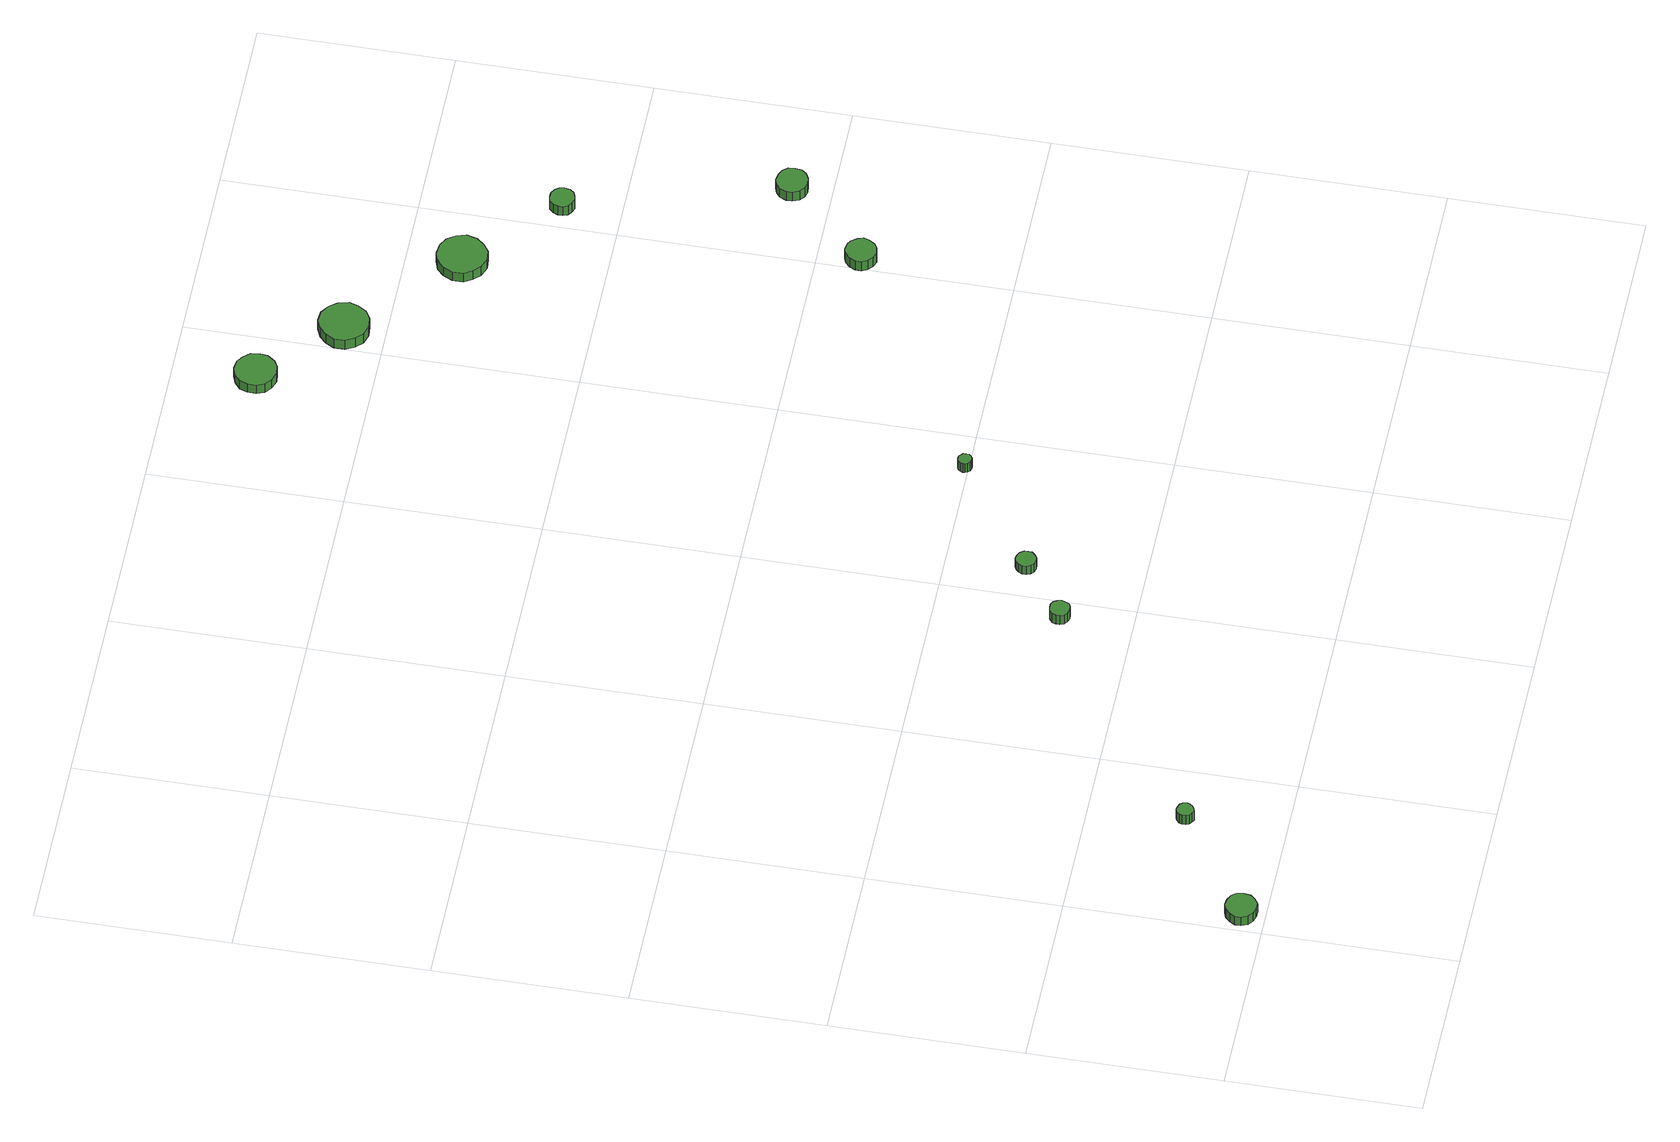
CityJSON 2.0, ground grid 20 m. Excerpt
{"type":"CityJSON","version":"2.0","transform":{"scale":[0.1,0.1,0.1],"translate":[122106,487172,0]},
"CityObjects":{
"tree1":{"type":"SolitaryVegetationObject","attributes":{"function":"something"},"geometry":[{"type":"MultiSurface","lod":"1","boundaries":[[[0,1,2,3,4,5,6,7,8,9,10,11,12,13,14]],[[15,16,17,18,19,20,21,22,23,24,25,26,27,28,29]],[[0,29,28,1]],[[1,28,27,2]],[[2,27,26,3]],[[3,26,25,4]],[[4,25,24,5]],[[5,24,23,6]],[[6,23,22,7]],[[7,22,21,8]],[[8,21,20,9]],[[9,20,19,10]],[[10,19,18,11]],[[11,18,17,12]],[[12,17,16,13]],[[13,16,15,14]],[[14,15,29,0]]]}]},
"tree2":{"type":"SolitaryVegetationObject","attributes":{"function":"something"},"geometry":[{"type":"MultiSurface","lod":"1","boundaries":[[[30,31,32,33,34,35,36,37,38,39,40,41,42,43,44]],[[45,46,47,48,49,50,51,52,53,54,55,56,57,58,59]],[[30,59,58,31]],[[31,58,57,32]],[[32,57,56,33]],[[33,56,55,34]],[[34,55,54,35]],[[35,54,53,36]],[[36,53,52,37]],[[37,52,51,38]],[[38,51,50,39]],[[39,50,49,40]],[[40,49,48,41]],[[41,48,47,42]],[[42,47,46,43]],[[43,46,45,44]],[[44,45,59,30]]]}]},
"tree3":{"type":"SolitaryVegetationObject","attributes":{"function":"something"},"geometry":[{"type":"MultiSurface","lod":"1","boundaries":[[[60,61,62,63,64,65,66,67,68,69,70,71,72,73,74]],[[75,76,77,78,79,80,81,82,83,84,85,86,87,88,89]],[[60,89,88,61]],[[61,88,87,62]],[[62,87,86,63]],[[63,86,85,64]],[[64,85,84,65]],[[65,84,83,66]],[[66,83,82,67]],[[67,82,81,68]],[[68,81,80,69]],[[69,80,79,70]],[[70,79,78,71]],[[71,78,77,72]],[[72,77,76,73]],[[73,76,75,74]],[[74,75,89,60]]]}]},
"tree4":{"type":"SolitaryVegetationObject","attributes":{"function":"something"},"geometry":[{"type":"MultiSurface","lod":"1","boundaries":[[[90,91,92,93,94,95,96,97,98,99,100,101,102,103,104]],[[105,106,107,108,109,110,111,112,113,114,115,116,117,118,119]],[[90,119,118,91]],[[91,118,117,92]],[[92,117,116,93]],[[93,116,115,94]],[[94,115,114,95]],[[95,114,113,96]],[[96,113,112,97]],[[97,112,111,98]],[[98,111,110,99]],[[99,110,109,100]],[[100,109,108,101]],[[101,108,107,102]],[[102,107,106,103]],[[103,106,105,104]],[[104,105,119,90]]]}]},
"tree5":{"type":"SolitaryVegetationObject","attributes":{"function":"something"},"geometry":[{"type":"MultiSurface","lod":"1","boundaries":[[[120,121,122,123,124,125,126,127,128,129,130,131,132,133,134]],[[135,136,137,138,139,140,141,142,143,144,145,146,147,148,149]],[[120,149,148,121]],[[121,148,147,122]],[[122,147,146,123]],[[123,146,145,124]],[[124,145,144,125]],[[125,144,143,126]],[[126,143,142,127]],[[127,142,141,128]],[[128,141,140,129]],[[129,140,139,130]],[[130,139,138,131]],[[131,138,137,132]],[[132,137,136,133]],[[133,136,135,134]],[[134,135,149,120]]]}]},
"tree6":{"type":"SolitaryVegetationObject","attributes":{"function":"something"},"geometry":[{"type":"MultiSurface","lod":"1","boundaries":[[[150,151,152,153,154,155,156,157,158,159,160,161,162,163,164]],[[165,166,167,168,169,170,171,172,173,174,175,176,177,178,179]],[[150,179,178,151]],[[151,178,177,152]],[[152,177,176,153]],[[153,176,175,154]],[[154,175,174,155]],[[155,174,173,156]],[[156,173,172,157]],[[157,172,171,158]],[[158,171,170,159]],[[159,170,169,160]],[[160,169,168,161]],[[161,168,167,162]],[[162,167,166,163]],[[163,166,165,164]],[[164,165,179,150]]]}]},
"tree7":{"type":"SolitaryVegetationObject","attributes":{"function":"something"},"geometry":[{"type":"MultiSurface","lod":"1","boundaries":[[[180,181,182,183,184,185,186,187,188,189,190,191,192,193,194]],[[195,196,197,198,199,200,201,202,203,204,205,206,207,208,209]],[[180,209,208,181]],[[181,208,207,182]],[[182,207,206,183]],[[183,206,205,184]],[[184,205,204,185]],[[185,204,203,186]],[[186,203,202,187]],[[187,202,201,188]],[[188,201,200,189]],[[189,200,199,190]],[[190,199,198,191]],[[191,198,197,192]],[[192,197,196,193]],[[193,196,195,194]],[[194,195,209,180]]]}]},
"tree8":{"type":"SolitaryVegetationObject","attributes":{"function":"something"},"geometry":[{"type":"MultiSurface","lod":"1","boundaries":[[[210,211,212,213,214,215,216,217,218,219,220,221,222,223,224]],[[225,226,227,228,229,230,231,232,233,234,235,236,237,238,239]],[[210,239,238,211]],[[211,238,237,212]],[[212,237,236,213]],[[213,236,235,214]],[[214,235,234,215]],[[215,234,233,216]],[[216,233,232,217]],[[217,232,231,218]],[[218,231,230,219]],[[219,230,229,220]],[[220,229,228,221]],[[221,228,227,222]],[[222,227,226,223]],[[223,226,225,224]],[[224,225,239,210]]]}]},
"tree9":{"type":"SolitaryVegetationObject","attributes":{"function":"something"},"geometry":[{"type":"MultiSurface","lod":"1","boundaries":[[[240,241,242,243,244,245,246,247,248,249,250,251,252,253,254]],[[255,256,257,258,259,260,261,262,263,264,265,266,267,268,269]],[[240,269,268,241]],[[241,268,267,242]],[[242,267,266,243]],[[243,266,265,244]],[[244,265,264,245]],[[245,264,263,246]],[[246,263,262,247]],[[247,262,261,248]],[[248,261,260,249]],[[249,260,259,250]],[[250,259,258,251]],[[251,258,257,252]],[[252,257,256,253]],[[253,256,255,254]],[[254,255,269,240]]]}]},
"tree10":{"type":"SolitaryVegetationObject","attributes":{"function":"something"},"geometry":[{"type":"MultiSurface","lod":"1","boundaries":[[[270,271,272,273,274,275,276,277,278,279,280,281,282,283,284]],[[285,286,287,288,289,290,291,292,293,294,295,296,297,298,299]],[[270,299,298,271]],[[271,298,297,272]],[[272,297,296,273]],[[273,296,295,274]],[[274,295,294,275]],[[275,294,293,276]],[[276,293,292,277]],[[277,292,291,278]],[[278,291,290,279]],[[279,290,289,280]],[[280,289,288,281]],[[281,288,287,282]],[[282,287,286,283]],[[283,286,285,284]],[[284,285,299,270]]]}]},
"tree11":{"type":"SolitaryVegetationObject","attributes":{"function":"something"},"geometry":[{"type":"MultiSurface","lod":"1","boundaries":[[[300,301,302,303,304,305,306,307,308,309,310,311,312,313,314]],[[315,316,317,318,319,320,321,322,323,324,325,326,327,328,329]],[[300,329,328,301]],[[301,328,327,302]],[[302,327,326,303]],[[303,326,325,304]],[[304,325,324,305]],[[305,324,323,306]],[[306,323,322,307]],[[307,322,321,308]],[[308,321,320,309]],[[309,320,319,310]],[[310,319,318,311]],[[311,318,317,312]],[[312,317,316,313]],[[313,316,315,314]],[[314,315,329,300]]]}]}
},
"vertices":[
[38,25,16],[37,32,16],[33,37,16],[27,40,16],[20,41,16],[14,39,16],[9,34,16],[6,28,16],[6,22,16],[9,15,16],[14,11,16],[20,9,16],[27,9,16],[33,13,16],[37,18,16],[37,18,4],[33,13,4],[27,9,4],[20,9,4],[14,11,4],[9,15,4],[6,22,4],[6,28,4],[9,34,4],[14,39,4],[20,41,4],[27,40,4],[33,37,4],[37,32,4],[38,25,4],
[143,102,20],[142,106,20],[140,109,20],[137,110,20],[133,111,20],[130,110,20],[127,107,20],[126,104,20],[126,100,20],[127,97,20],[130,95,20],[133,93,20],[137,94,20],[140,96,20],[142,99,20],[142,99,7],[140,96,7],[137,94,7],[133,93,7],[130,95,7],[127,97,7],[126,100,7],[126,104,7],[127,107,7],[130,110,7],[133,111,7],[137,110,7],[140,109,7],[142,106,7],[143,102,7],
[386,274,20],[385,278,20],[383,282,20],[379,284,20],[375,284,20],[371,283,20],[367,280,20],[366,276,20],[366,272,20],[367,268,20],[371,265,20],[375,264,20],[379,264,20],[383,266,20],[385,270,20],[385,270,7],[383,266,7],[379,264,7],[375,264,7],[371,265,7],[367,268,7],[366,272,7],[366,276,7],[367,280,7],[371,283,7],[375,284,7],[379,284,7],[383,282,7],[385,278,7],[386,274,7],
[446,319,18],[446,323,18],[443,327,18],[439,329,18],[435,330,18],[431,328,18],[428,325,18],[426,321,18],[426,317,18],[428,313,18],[431,310,18],[435,309,18],[439,309,18],[443,312,18],[446,315,18],[446,315,6],[443,312,6],[439,309,6],[435,309,6],[431,310,6],[428,313,6],[426,317,6],[426,321,6],[428,325,6],[431,328,6],[435,330,6],[439,329,6],[443,327,6],[446,323,6],[446,319,6],
[561,403,20],[561,406,20],[559,408,20],[557,410,20],[554,410,20],[551,409,20],[549,407,20],[548,404,20],[548,402,20],[549,399,20],[551,397,20],[554,396,20],[557,396,20],[559,398,20],[561,400,20],[561,400,7],[559,398,7],[557,396,7],[554,396,7],[551,397,7],[549,399,7],[548,402,7],[548,404,7],[549,407,7],[551,409,7],[554,410,7],[557,410,7],[559,408,7],[561,406,7],[561,403,7],
[568,1116,15],[567,1125,15],[561,1132,15],[554,1137,15],[545,1138,15],[536,1135,15],[529,1129,15],[526,1121,15],[526,1112,15],[529,1104,15],[536,1098,15],[545,1095,15],[554,1096,15],[561,1100,15],[567,1108,15],[567,1108,3],[561,1100,3],[554,1096,3],[545,1095,3],[536,1098,3],[529,1104,3],[526,1112,3],[526,1121,3],[529,1129,3],[536,1135,3],[545,1138,3],[554,1137,3],[561,1132,3],[567,1125,3],[568,1116,3],
[652,1042,15],[649,1053,15],[643,1061,15],[634,1067,15],[623,1068,15],[613,1064,15],[606,1057,15],[601,1048,15],[601,1037,15],[606,1027,15],[613,1020,15],[623,1017,15],[634,1018,15],[643,1023,15],[649,1032,15],[649,1032,2],[643,1023,2],[634,1018,2],[623,1017,2],[613,1020,2],[606,1027,2],[601,1037,2],[601,1048,2],[606,1057,2],[613,1064,2],[623,1068,2],[634,1067,2],[643,1061,2],[649,1053,2],[652,1042,2],
[827,556,19],[825,562,19],[821,568,19],[816,571,19],[809,572,19],[803,570,19],[798,565,19],[795,559,19],[795,553,19],[798,547,19],[803,542,19],[809,540,19],[816,541,19],[821,544,19],[825,550,19],[825,550,6],[821,544,6],[816,541,6],[809,540,6],[803,542,6],[798,547,6],[795,553,6],[795,559,6],[798,565,6],[803,570,6],[809,572,6],[816,571,6],[821,568,6],[825,562,6],[827,556,6],
[761,944,16],[758,954,16],[752,963,16],[743,968,16],[732,969,16],[722,966,16],[715,959,16],[710,949,16],[710,938,16],[715,929,16],[722,922,16],[732,918,16],[743,919,16],[752,925,16],[758,933,16],[758,933,3],[752,925,3],[743,919,3],[732,918,3],[722,922,3],[715,929,3],[710,938,3],[710,949,3],[715,959,3],[722,966,3],[732,969,3],[743,968,3],[752,963,3],[758,954,3],[761,944,3],
[905,640,20],[904,647,20],[900,652,20],[894,655,20],[887,656,20],[881,654,20],[876,650,20],[873,643,20],[873,637,20],[876,630,20],[881,626,20],[887,624,20],[894,625,20],[900,628,20],[904,633,20],[904,633,7],[900,628,7],[894,625,7],[887,624,7],[881,626,7],[876,630,7],[873,637,7],[873,643,7],[876,650,7],[881,654,7],[887,656,7],[894,655,7],[900,652,7],[904,647,7],[905,640,7],
[838,860,19],[837,865,19],[834,869,19],[829,872,19],[824,872,19],[819,871,19],[815,867,19],[813,862,19],[813,857,19],[815,852,19],[819,849,19],[824,847,19],[829,848,19],[834,850,19],[837,854,19],[837,854,6],[834,850,6],[829,848,6],[824,847,6],[819,849,6],[815,852,6],[813,857,6],[813,862,6],[815,867,6],[819,871,6],[824,872,6],[829,872,6],[834,869,6],[837,865,6],[838,860,6]
]}
